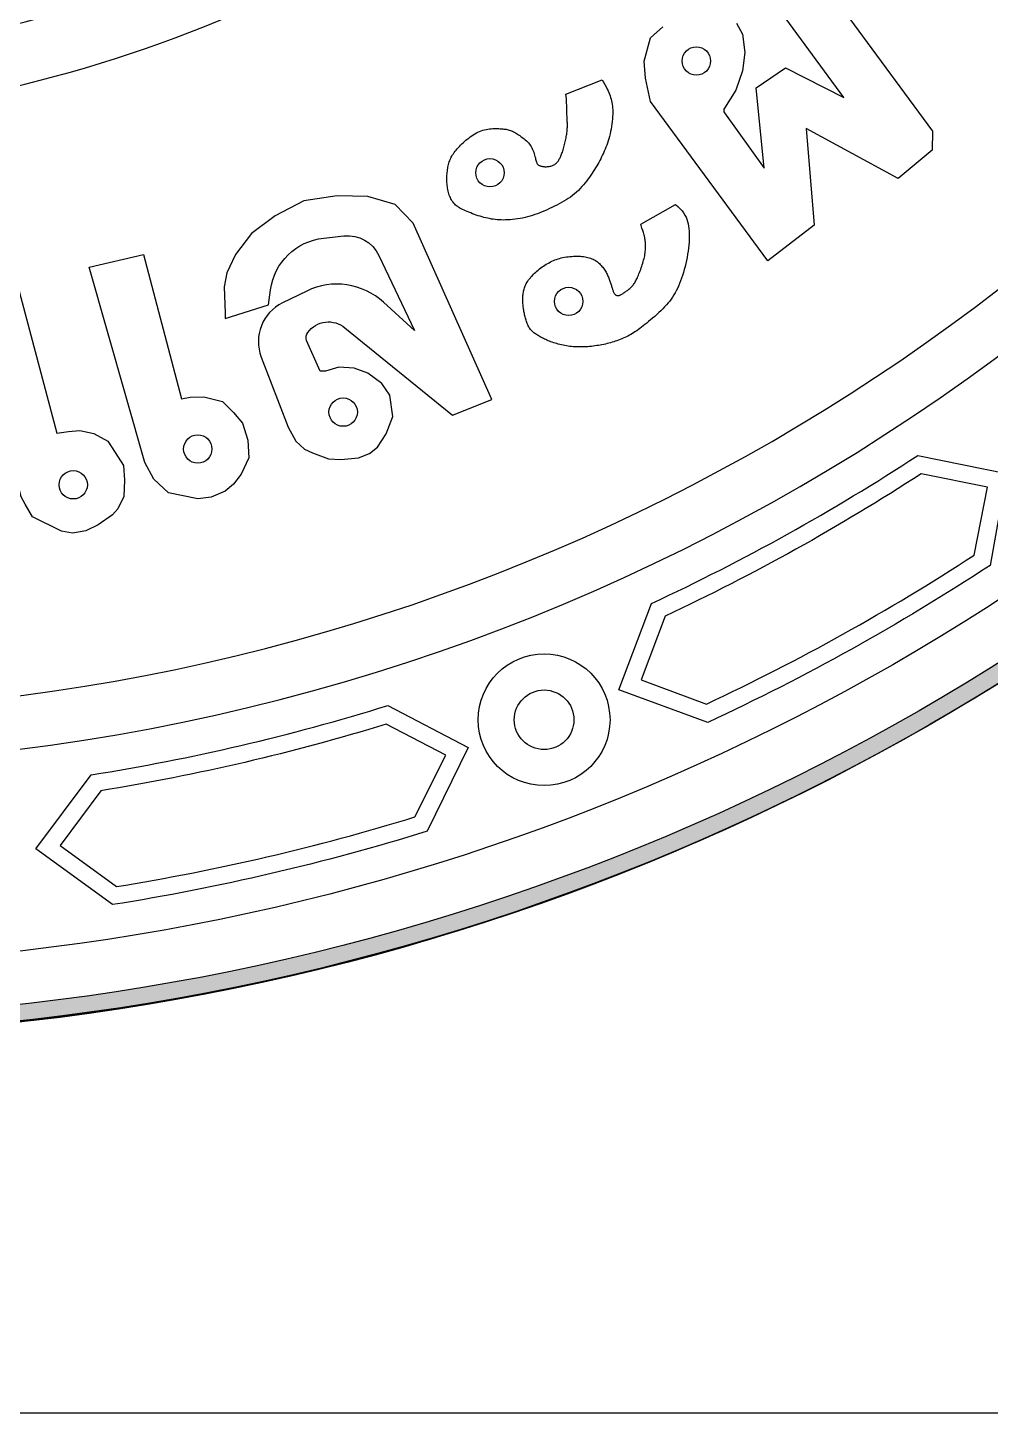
# Model space of a CAD drawing. Header units: feet. Extents: x 0 to 841, y 0 to 594.
# Drawn here: x 651.33 to 656.49, y 117.62 to 125.05 of the extents above; entities that cross this region are included whole.
import ezdxf

# ---------------------------------------------------------------- set-up
doc = ezdxf.new("R2010")
doc.units = ezdxf.units.FT
doc.header["$MEASUREMENT"] = 0
doc.layers.add('LOGO', color=7, linetype='Continuous')
doc.layers.add('TITLE', color=5, linetype='Continuous')

# ---------------------------------------------------------------- blocks, each defined once
blk = doc.blocks.new('YOTA')
h = blk.add_hatch(color=1)
edge = h.paths.add_edge_path()
edge.add_arc((302.886, 246.975), 39.995, 0, 360)
edge = h.paths.add_edge_path(flags=16)
edge.add_arc((302.886, 246.975), 39.7, 0, 360)
at = {"color": 2}
for points in [[(320.502, 225.668), (322.878, 222.44), (322.867, 222.116), (322.291, 221.631), (320.716, 222.485), (320.854, 220.833), (320.064, 220.225), (318.057, 222.948), (317.975, 223.342), (317.954, 223.635), (318.058, 224.033), (318.268, 224.222)], [(317.256, 223.28), (317.282, 223.234), (317.304, 223.195), (317.322, 223.159), (317.336, 223.128), (317.349, 223.099), (317.359, 223.071), (317.369, 223.043), (317.378, 223.016), (317.386, 222.988), (317.394, 222.959), (317.4, 222.93), (317.405, 222.9), (317.409, 222.869), (317.412, 222.836), (317.414, 222.802), (317.415, 222.766), (317.414, 222.728), (317.412, 222.688), (317.409, 222.647), (317.405, 222.605), (317.4, 222.562), (317.394, 222.519), (317.386, 222.476), (317.378, 222.433), (317.369, 222.391), (317.359, 222.35), (317.349, 222.31), (317.337, 222.272), (317.325, 222.235), (317.313, 222.199), (317.299, 222.164), (317.285, 222.13), (317.271, 222.097), (317.256, 222.064), (317.241, 222.032), (317.225, 222), (317.209, 221.969), (317.193, 221.937), (317.176, 221.906), (317.159, 221.875), (317.141, 221.845), (317.122, 221.814), (317.103, 221.782), (317.083, 221.751), (317.062, 221.719), (317.041, 221.687), (317.018, 221.654), (316.994, 221.622), (316.97, 221.589), (316.944, 221.556), (316.917, 221.523), (316.889, 221.491), (316.86, 221.459), (316.829, 221.428), (316.797, 221.398), (316.764, 221.369), (316.729, 221.341), (316.694, 221.314), (316.656, 221.289), (316.618, 221.264), (316.579, 221.241), (316.54, 221.218), (316.5, 221.196), (316.459, 221.175), (316.418, 221.155), (316.377, 221.135), (316.336, 221.115), (316.295, 221.096), (316.253, 221.078), (316.212, 221.06), (316.171, 221.043), (316.129, 221.028), (316.087, 221.013), (316.045, 220.999), (316.003, 220.986), (315.961, 220.974), (315.918, 220.964), (315.875, 220.954), (315.832, 220.946), (315.789, 220.94), (315.747, 220.934), (315.705, 220.929), (315.664, 220.926), (315.624, 220.923), (315.585, 220.922), (315.547, 220.921), (315.511, 220.922), (315.475, 220.923), (315.441, 220.926), (315.408, 220.929), (315.375, 220.933), (315.343, 220.938), (315.311, 220.944), (315.279, 220.95), (315.247, 220.958), (315.215, 220.966), (315.183, 220.975), (315.15, 220.985), (315.117, 220.995), (315.084, 221.006), (315.052, 221.017), (315.02, 221.029), (314.989, 221.041), (314.958, 221.053), (314.929, 221.065), (314.902, 221.077), (314.876, 221.088), (314.851, 221.1), (314.828, 221.112), (314.806, 221.124), (314.786, 221.137), (314.767, 221.149), (314.749, 221.163), (314.732, 221.177), (314.716, 221.192), (314.702, 221.208), (314.688, 221.225), (314.675, 221.243), (314.663, 221.263), (314.652, 221.283), (314.642, 221.303), (314.633, 221.325), (314.624, 221.347), (314.617, 221.369), (314.61, 221.393), (314.604, 221.416), (314.599, 221.44), (314.595, 221.464), (314.591, 221.488), (314.588, 221.513), (314.586, 221.537), (314.584, 221.562), (314.583, 221.587), (314.583, 221.612), (314.583, 221.636), (314.583, 221.661), (314.584, 221.685), (314.586, 221.709), (314.588, 221.733), (314.59, 221.757), (314.593, 221.78), (314.597, 221.804), (314.601, 221.826), (314.606, 221.849), (314.611, 221.871), (314.617, 221.892), (314.624, 221.913), (314.631, 221.934), (314.639, 221.954), (314.648, 221.975), (314.658, 221.995), (314.669, 222.014), (314.681, 222.034), (314.694, 222.054), (314.708, 222.074), (314.723, 222.095), (314.739, 222.115), (314.757, 222.136), (314.775, 222.157), (314.795, 222.179), (314.816, 222.2), (314.837, 222.221), (314.86, 222.242), (314.883, 222.262), (314.907, 222.283), (314.931, 222.303), (314.956, 222.322), (314.981, 222.341), (315.006, 222.359), (315.032, 222.376), (315.059, 222.393), (315.086, 222.408), (315.113, 222.422), (315.141, 222.435), (315.169, 222.446), (315.197, 222.455), (315.225, 222.463), (315.254, 222.469), (315.283, 222.474), (315.311, 222.478), (315.34, 222.48), (315.368, 222.482), (315.395, 222.482), (315.421, 222.483), (315.446, 222.482), (315.471, 222.482), (315.494, 222.481), (315.516, 222.48), (315.537, 222.478), (315.557, 222.476), (315.576, 222.474), (315.595, 222.471), (315.613, 222.468), (315.631, 222.463), (315.648, 222.458), (315.666, 222.453), (315.683, 222.446), (315.701, 222.438), (315.718, 222.43), (315.736, 222.42), (315.753, 222.41), (315.771, 222.399), (315.789, 222.388), (315.807, 222.376), (315.826, 222.363), (315.845, 222.35), (315.864, 222.336), (315.883, 222.322), (315.902, 222.307), (315.921, 222.292), (315.94, 222.275), (315.958, 222.258), (315.975, 222.239), (315.992, 222.219), (316.007, 222.199), (316.021, 222.176), (316.034, 222.153), (316.045, 222.128), (316.056, 222.103), (316.065, 222.078), (316.073, 222.052), (316.08, 222.028), (316.087, 222.004), (316.093, 221.981), (316.098, 221.961), (316.103, 221.942), (316.108, 221.926), (316.112, 221.912), (316.116, 221.9), (316.121, 221.89), (316.125, 221.882), (316.13, 221.875), (316.136, 221.869), (316.142, 221.864), (316.148, 221.859), (316.156, 221.855), (316.164, 221.852), (316.173, 221.848), (316.183, 221.844), (316.194, 221.841), (316.206, 221.839), (316.218, 221.836), (316.231, 221.834), (316.244, 221.833), (316.257, 221.832), (316.272, 221.832), (316.286, 221.832), (316.3, 221.833), (316.315, 221.835), (316.33, 221.837), (316.344, 221.84), (316.359, 221.843), (316.373, 221.847), (316.386, 221.852), (316.399, 221.857), (316.411, 221.863), (316.423, 221.87), (316.433, 221.877), (316.443, 221.885), (316.453, 221.894), (316.462, 221.903), (316.47, 221.913), (316.478, 221.923), (316.486, 221.934), (316.494, 221.946), (316.501, 221.958), (316.508, 221.971), (316.515, 221.985), (316.521, 221.999), (316.528, 222.014), (316.535, 222.03), (316.541, 222.046), (316.548, 222.064), (316.554, 222.082), (316.56, 222.101), (316.567, 222.121), (316.573, 222.142), (316.579, 222.164), (316.585, 222.186), (316.591, 222.209), (316.597, 222.232), (316.603, 222.256), (316.608, 222.279), (316.613, 222.302), (316.618, 222.325), (316.622, 222.347), (316.626, 222.369), (316.629, 222.39), (316.632, 222.411), (316.634, 222.431), (316.636, 222.451), (316.638, 222.47), (316.639, 222.489), (316.64, 222.508), (316.64, 222.526), (316.64, 222.545), (316.64, 222.563), (316.64, 222.581), (316.639, 222.599), (316.638, 222.618), (316.637, 222.637), (316.636, 222.656), (316.635, 222.676), (316.634, 222.698), (316.633, 222.72), (316.632, 222.743), (316.632, 222.768), (316.631, 222.794), (316.63, 222.822), (316.629, 222.852), (316.628, 222.883), (316.627, 222.917), (316.625, 222.952), (316.623, 222.99), (316.62, 223.03), (316.616, 223.073), (317.235, 223.314), (317.282, 223.234)]]:
    blk.add_lwpolyline(points, dxfattribs=at)
blk.add_lwpolyline([(319.526, 224.284), (319.63, 224.096), (319.672, 223.782), (319.63, 223.468), (319.516, 223.139), (319.321, 222.834, 0.307056), (319.323, 222.751), (320.002, 221.807), (319.864, 223.178), (320.363, 223.52), (321.364, 223.015), (319.837, 225.099)], format="xyb", dxfattribs=at)
for points in [[(312.189, 219.706), (311.776, 219.504, 0.389187), (311.412, 218.577), (311.873, 217.382), (312.003, 217.142), (312.15, 217.005), (312.286, 216.943), (312.559, 216.838), (312.769, 216.827), (313.073, 216.859), (313.262, 216.932), (313.398, 217.037), (313.545, 217.267), (313.66, 217.561), (313.608, 217.927), (313.472, 218.126), (313.23, 218.305), (313, 218.388), (312.737, 218.409), (312.507, 218.336), (312.419, 218.34), (312.187, 218.863, -0.248314), (312.207, 219, -0.428479), (312.842, 219.08), (314.676, 217.584), (315.35, 217.856), (314.006, 220.867), (313.699, 221.186), (313.235, 221.32), (312.711, 221.335), (312.142, 221.246), (311.648, 220.991), (311.243, 220.692), (310.974, 220.333), (310.824, 220.019), (310.779, 219.78), (310.794, 219.331), (310.797, 219.24), (311.535, 219.474), (311.57, 219.728, -0.343187), (312.478, 220.611), (312.824, 220.649, -0.319837), (313.421, 220.316), (314.03, 219.033), (313.502, 219.516, 0.308076)], [(319.037, 212.335), (317.519, 212.893), (318.078, 214.37, 0.036222), (322.625, 216.899), (324.14, 216.587), (323.858, 215.018, -0.036146)], [(323.589, 215.195), (323.812, 216.354), (322.684, 216.586, -0.034551), (318.311, 214.153), (317.898, 213.062), (319.016, 212.65, 0.034551)], [(308.872, 209.222), (307.565, 210.176), (308.509, 211.442, 0.036222), (313.575, 212.625), (314.947, 211.908), (314.244, 210.477, -0.036146)], [(314.035, 210.721), (314.567, 211.774), (313.547, 212.307, -0.034551), (308.673, 211.169), (307.976, 210.234), (308.938, 209.531, 0.034551)]]:
    blk.add_lwpolyline(points, format="xyb", close=True, dxfattribs=at)
for points in [[(317.892, 220.851), (318.485, 221.188), (318.528, 221.149), (318.566, 221.112), (318.598, 221.076), (318.625, 221.041), (318.647, 221.005), (318.666, 220.969), (318.681, 220.933), (318.693, 220.896), (318.703, 220.857), (318.71, 220.817), (318.715, 220.775), (318.719, 220.731), (318.721, 220.686), (318.722, 220.639), (318.72, 220.59), (318.718, 220.541), (318.714, 220.491), (318.708, 220.439), (318.701, 220.388), (318.693, 220.335), (318.684, 220.283), (318.673, 220.23), (318.662, 220.177), (318.649, 220.125), (318.635, 220.074), (318.621, 220.023), (318.605, 219.974), (318.589, 219.926), (318.573, 219.879), (318.555, 219.835), (318.538, 219.793), (318.519, 219.752), (318.5, 219.713), (318.48, 219.676), (318.459, 219.64), (318.436, 219.605), (318.412, 219.571), (318.387, 219.537), (318.36, 219.504), (318.331, 219.471), (318.301, 219.437), (318.269, 219.404), (318.235, 219.371), (318.201, 219.338), (318.166, 219.306), (318.131, 219.274), (318.096, 219.244), (318.062, 219.214), (318.028, 219.186), (317.996, 219.159), (317.965, 219.134), (317.935, 219.111), (317.907, 219.089), (317.879, 219.068), (317.852, 219.049), (317.826, 219.03), (317.801, 219.013), (317.775, 218.997), (317.75, 218.981), (317.725, 218.966), (317.699, 218.952), (317.673, 218.938), (317.647, 218.925), (317.621, 218.912), (317.594, 218.9), (317.568, 218.889), (317.541, 218.878), (317.514, 218.867), (317.486, 218.857), (317.459, 218.848), (317.431, 218.839), (317.403, 218.831), (317.375, 218.823), (317.347, 218.815), (317.319, 218.808), (317.29, 218.801), (317.261, 218.795), (317.231, 218.789), (317.202, 218.784), (317.172, 218.778), (317.142, 218.774), (317.111, 218.769), (317.081, 218.765), (317.05, 218.761), (317.019, 218.758), (316.987, 218.756), (316.956, 218.753), (316.925, 218.752), (316.894, 218.751), (316.863, 218.751), (316.832, 218.751), (316.802, 218.752), (316.771, 218.754), (316.741, 218.756), (316.711, 218.759), (316.682, 218.762), (316.652, 218.766), (316.623, 218.771), (316.595, 218.776), (316.567, 218.781), (316.539, 218.787), (316.512, 218.794), (316.485, 218.801), (316.458, 218.808), (316.433, 218.816), (316.407, 218.824), (316.383, 218.832), (316.359, 218.841), (316.336, 218.85), (316.313, 218.859), (316.292, 218.868), (316.271, 218.878), (316.25, 218.887), (316.231, 218.897), (316.212, 218.906), (316.193, 218.916), (316.176, 218.926), (316.159, 218.936), (316.143, 218.945), (316.127, 218.955), (316.112, 218.964), (316.097, 218.974), (316.083, 218.984), (316.07, 218.994), (316.057, 219.004), (316.044, 219.015), (316.032, 219.027), (316.021, 219.039), (316.01, 219.052), (316, 219.066), (315.99, 219.081), (315.981, 219.097), (315.972, 219.114), (315.964, 219.132), (315.956, 219.15), (315.949, 219.169), (315.942, 219.188), (315.935, 219.207), (315.929, 219.226), (315.924, 219.245), (315.918, 219.265), (315.914, 219.284), (315.909, 219.302), (315.905, 219.321), (315.901, 219.34), (315.898, 219.359), (315.895, 219.378), (315.892, 219.396), (315.89, 219.415), (315.887, 219.435), (315.885, 219.454), (315.884, 219.473), (315.882, 219.493), (315.881, 219.512), (315.88, 219.532), (315.88, 219.551), (315.88, 219.571), (315.88, 219.59), (315.881, 219.61), (315.882, 219.629), (315.883, 219.648), (315.885, 219.667), (315.888, 219.686), (315.891, 219.705), (315.895, 219.724), (315.9, 219.742), (315.906, 219.761), (315.912, 219.78), (315.92, 219.799), (315.929, 219.818), (315.939, 219.837), (315.951, 219.857), (315.963, 219.876), (315.977, 219.896), (315.992, 219.915), (316.008, 219.935), (316.024, 219.954), (316.042, 219.973), (316.06, 219.993), (316.079, 220.011), (316.099, 220.03), (316.12, 220.048), (316.141, 220.066), (316.163, 220.084), (316.186, 220.101), (316.209, 220.118), (316.232, 220.134), (316.256, 220.149), (316.279, 220.164), (316.304, 220.178), (316.328, 220.192), (316.352, 220.204), (316.377, 220.216), (316.402, 220.227), (316.428, 220.238), (316.454, 220.247), (316.48, 220.256), (316.508, 220.264), (316.535, 220.272), (316.564, 220.278), (316.593, 220.284), (316.623, 220.289), (316.653, 220.294), (316.683, 220.297), (316.714, 220.3), (316.744, 220.302), (316.774, 220.303), (316.804, 220.304), (316.833, 220.303), (316.862, 220.302), (316.889, 220.3), (316.916, 220.297), (316.942, 220.293), (316.966, 220.288), (316.99, 220.283), (317.014, 220.276), (317.036, 220.269), (317.057, 220.26), (317.078, 220.251), (317.098, 220.241), (317.118, 220.229), (317.136, 220.217), (317.154, 220.204), (317.171, 220.19), (317.187, 220.176), (317.202, 220.161), (317.217, 220.145), (317.231, 220.129), (317.244, 220.113), (317.257, 220.096), (317.269, 220.079), (317.28, 220.063), (317.29, 220.046), (317.3, 220.028), (317.309, 220.011), (317.318, 219.994), (317.326, 219.977), (317.333, 219.96), (317.341, 219.943), (317.347, 219.927), (317.354, 219.91), (317.36, 219.894), (317.366, 219.877), (317.372, 219.861), (317.377, 219.846), (317.382, 219.83), (317.387, 219.815), (317.392, 219.801), (317.396, 219.786), (317.4, 219.772), (317.404, 219.759), (317.408, 219.746), (317.412, 219.733), (317.416, 219.721), (317.42, 219.71), (317.424, 219.699), (317.429, 219.689), (317.433, 219.679), (317.438, 219.67), (317.443, 219.662), (317.449, 219.655), (317.455, 219.649), (317.461, 219.644), (317.468, 219.639), (317.475, 219.636), (317.483, 219.633), (317.49, 219.631), (317.498, 219.63), (317.506, 219.63), (317.514, 219.631), (317.523, 219.632), (317.531, 219.635), (317.54, 219.638), (317.55, 219.642), (317.559, 219.647), (317.569, 219.653), (317.579, 219.659), (317.59, 219.666), (317.601, 219.674), (317.613, 219.682), (317.626, 219.691), (317.638, 219.7), (317.652, 219.709), (317.665, 219.719), (317.678, 219.729), (317.692, 219.74), (317.705, 219.751), (317.717, 219.762), (317.73, 219.773), (317.741, 219.785), (317.752, 219.797), (317.762, 219.809), (317.772, 219.821), (317.782, 219.834), (317.791, 219.848), (317.799, 219.863), (317.808, 219.879), (317.817, 219.896), (317.825, 219.914), (317.835, 219.934), (317.844, 219.955), (317.853, 219.977), (317.863, 220.001), (317.873, 220.026), (317.883, 220.051), (317.892, 220.077), (317.902, 220.104), (317.911, 220.131), (317.92, 220.157), (317.928, 220.184), (317.935, 220.21), (317.942, 220.236), (317.949, 220.261), (317.955, 220.286), (317.96, 220.31), (317.964, 220.334), (317.968, 220.358), (317.971, 220.382), (317.973, 220.405), (317.975, 220.428), (317.976, 220.451), (317.976, 220.474), (317.976, 220.496), (317.974, 220.518), (317.973, 220.54), (317.97, 220.561), (317.968, 220.582), (317.964, 220.602), (317.96, 220.623), (317.956, 220.642), (317.952, 220.662), (317.946, 220.684), (317.938, 220.71), (317.928, 220.743), (317.914, 220.784)], [(309.424, 216.777), (308.476, 220.114), (309.402, 220.333), (310.049, 217.867), (310.197, 217.892), (310.432, 217.901), (310.751, 217.817), (310.939, 217.629), (311.089, 217.451), (311.183, 217.16), (311.202, 216.859), (311.071, 216.578), (310.939, 216.409), (310.798, 216.287), (310.554, 216.183), (310.328, 216.155), (309.83, 216.258), (309.576, 216.493)], [(307.313, 216.192), (306.46, 219.479), (307.253, 219.79), (307.92, 217.28), (308.12, 217.307), (308.316, 217.324), (308.553, 217.275), (308.79, 217.144), (308.92, 216.949), (309.059, 216.728), (309.075, 216.476), (309.067, 216.199), (308.961, 215.987), (308.871, 215.881), (308.626, 215.71), (308.414, 215.612), (308.186, 215.571), (307.998, 215.604), (307.508, 215.848), (307.378, 216.068)]]:
    blk.add_lwpolyline(points, close=True, dxfattribs=at)
at = {"color": 1}
for centre, radius in [((302.881, 246.975), 40), ((302.881, 246.975), 40), ((302.886, 246.975), 39.995)]:
    blk.add_circle(centre, radius, dxfattribs=at)
at = {"color": 2}
for centre, radius in [((302.886, 246.975), 39.7), ((302.886, 246.975), 38.793), ((318.843, 223.638), 0.242), ((315.318, 221.728), 0.242), ((316.662, 219.53), 0.242), ((312.811, 217.638), 0.242), ((310.328, 217.008), 0.242), ((308.201, 216.396), 0.242), ((316.243, 212.381), 1.125), ((316.243, 212.381), 0.509)]:
    blk.add_circle(centre, radius, dxfattribs=at)
for centre, radius, start, end in [((301.807, 245.856), 22.257, 270.519, 313.0337), ((301.807, 245.856), 23.289, 270.496, 313.0337), ((302.886, 246.975), 35.372, 269.572, 328.7695), ((302.886, 246.975), 34.464, 271.2637, 327.0777)]:
    blk.add_arc(centre, radius, start, end, dxfattribs=at)

msp = doc.modelspace()

# ---------------------------------------------------------------- linework, layer by layer
at = {"layer": 'LOGO', "color": 1}
msp.add_circle((649.9138, 132.2024), 12.5548, dxfattribs=at)
at = {"layer": 'TITLE', "color": 5}
msp.add_line((825.9999, 117.6167), (600.7452, 117.6167), dxfattribs=at)

# ---------------------------------------------------------------- block references
at = {"layer": 'LOGO', "xscale": 0.3139103563735262, "yscale": 0.3139103563735262, "zscale": 0.3139103563735262}
msp.add_blockref('YOTA', (554.8225, 54.668), dxfattribs=at)

doc.saveas('drawing.dxf')
